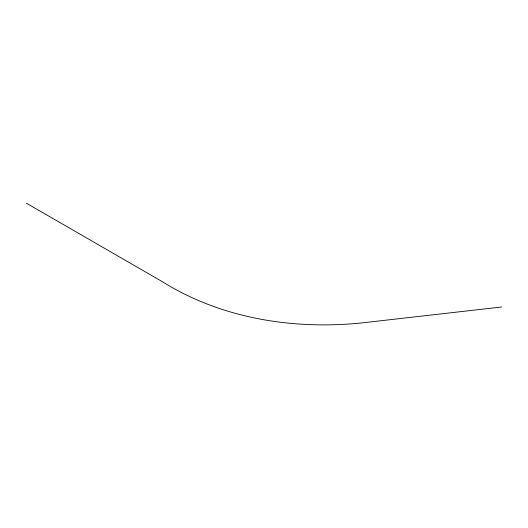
<?xml version="1.0" encoding="UTF-8"?>
<svg xmlns="http://www.w3.org/2000/svg" width="528" height="528" viewBox="0 0 528 528"><rect width="100%" height="100%" fill="white"/><g stroke="black" fill="none" stroke-linecap="round" stroke-linejoin="round"><path stroke-width="0.79" d="M501.6 306.999L361.475 322.958C293.047 329.881 221.239 318.509 162.301 281.655L26.4 203.194"/></g></svg>
